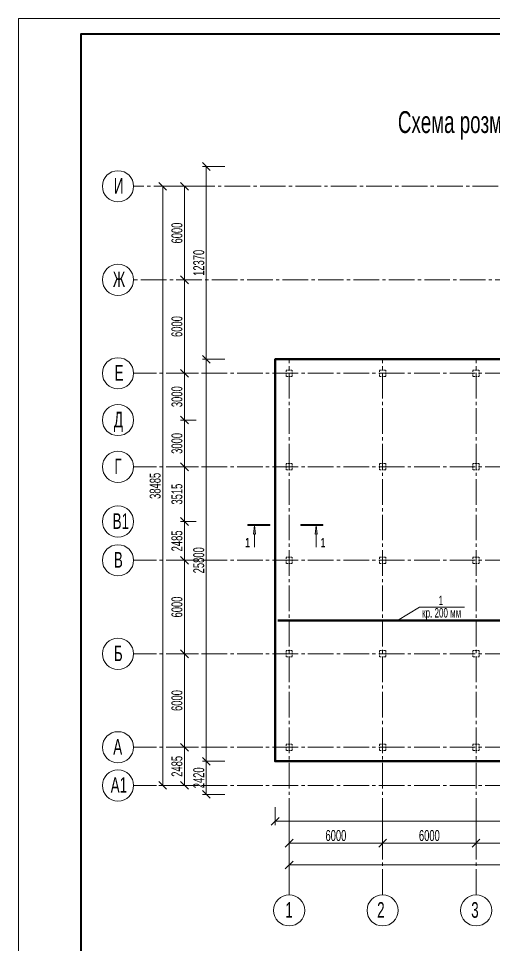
# Model space of a CAD drawing. Extents: x -483223 to 550073, y -164053 to -64662.
# Drawn here: x -483223 to -467976, y -102734 to -73022 of the extents above; entities that cross this region are included whole.
import ezdxf

# ---------------------------------------------------------------- set-up
doc = ezdxf.new("R2010")
doc.units = 0
doc.header["$MEASUREMENT"] = 0
for name, pattern in [('DASHDOT', [25.4, 12.7, -6.35, 0, -6.35]), ('HIDDEN2', [4.7625, 3.175, -1.5875]), ('K5LT_AXLED', [16.25, 11.75, -1.5, 1.5, -1.5]), ('K5LT_THIN', [0])]:
    doc.linetypes.add(name, pattern=pattern)
doc.layers.get('0').update_dxf_attribs({"color": 40, "linetype": 'CONTINUOUS'})
doc.layers.get('Defpoints').update_dxf_attribs({"linetype": 'CONTINUOUS'})
doc.layers.add('OPAL', color=4, linetype='CONTINUOUS')
doc.layers.add('ТЕКСТ', color=252, linetype='CONTINUOUS')
for name, color, linetype, lineweight in [('АРМАТУРА', 11, 'CONTINUOUS', 50), ('ОСН. ТОНКА', 250, 'CONTINUOUS', 15), ('ПУНКТИР МІN', 21, 'HIDDEN2', 15), ('РАМКА', 250, 'CONTINUOUS', 40), ('РОЗМІР МІЖ ОСЯМИ', 250, 'CONTINUOUS', 15), ('ШТРИХУВАННЯ', 250, 'CONTINUOUS', 9)]:
    doc.layers.add(name, color=color, linetype=linetype, lineweight=lineweight)
doc.layers.add('ВІСЬ', color=197, linetype='DASHDOT', lineweight=15, transparency=0.5)
doc.styles.add('РОЗМІР', font='ARIALN.TTF', dxfattribs={"width": 0.75})
doc.dimstyles.new('Копия РОЗМ. МІЖ ОСЯМИ$0', dxfattribs={"dimtxt": 350, "dimasz": 250, "dimexe": 125, "dimexo": 350, "dimgap": 62.5, "dimtad": 1, "dimlfac": 2, "dimzin": 9, "dimtxsty": 'РОЗМІР', "dimblk": 'OBLIQUE', "dimcen": 250, "dimadec": 0, "dimazin": 0, "dimtfac": 1, "dimtix": 1, "dimtmove": 2, "dimatfit": 3, "dimfxl": 125, "dimlwd": -1, "dimlwe": -1, "dimarcsym": 0})

# ---------------------------------------------------------------- blocks, each defined once
blk = doc.blocks.new('_OBLIQUE')
at = {"color": 0, "linetype": 'ByBlock'}
blk.add_line((-0.5, -0.5), (0.5, 0.5), dxfattribs=at)
blk = doc.blocks.new('*D115')
at = {"layer": 'Defpoints', "color": 0, "transparency": 16777216}
for p in [(-474535, -98303), (-471535, -98303), (-471535, -99481)]:
    blk.add_point(p, dxfattribs=at)
at = {"layer": 'РОЗМІР МІЖ ОСЯМИ', "color": 0, "transparency": 16777216}
for p, q in [((-474535, -98653), (-474535, -99606)), ((-471535, -98653), (-471535, -99606)), ((-474535, -99481), (-471535, -99481))]:
    blk.add_line(p, q, dxfattribs=at)
at = {"layer": 'РОЗМІР МІЖ ОСЯМИ', "color": 0, "transparency": 16777216, "xscale": 250, "yscale": 250, "zscale": 250, "rotation": 180}
blk.add_blockref('_OBLIQUE', (-474535, -99481), dxfattribs=at)
at = {"layer": 'РОЗМІР МІЖ ОСЯМИ', "color": 0, "transparency": 16777216, "xscale": 250, "yscale": 250, "zscale": 250}
blk.add_blockref('_OBLIQUE', (-471535, -99481), dxfattribs=at)
at = {"layer": 'РОЗМІР МІЖ ОСЯМИ', "color": 0, "transparency": 16777216, "insert": (-473035, -99240), "char_height": 350, "attachment_point": 5, "style": 'РОЗМІР'}
blk.add_mtext('6000', dxfattribs=at)
blk = doc.blocks.new('*D116')
at = {"layer": 'Defpoints', "color": 0, "transparency": 16777216}
for p in [(-471535, -98303), (-468535, -98303), (-468535, -99481)]:
    blk.add_point(p, dxfattribs=at)
at = {"layer": 'РОЗМІР МІЖ ОСЯМИ', "color": 0, "transparency": 16777216}
for p, q in [((-471535, -98653), (-471535, -99606)), ((-468535, -98653), (-468535, -99606)), ((-471535, -99481), (-468535, -99481))]:
    blk.add_line(p, q, dxfattribs=at)
at = {"layer": 'РОЗМІР МІЖ ОСЯМИ', "color": 0, "transparency": 16777216, "xscale": 250, "yscale": 250, "zscale": 250, "rotation": 180}
blk.add_blockref('_OBLIQUE', (-471535, -99481), dxfattribs=at)
at = {"layer": 'РОЗМІР МІЖ ОСЯМИ', "color": 0, "transparency": 16777216, "xscale": 250, "yscale": 250, "zscale": 250}
blk.add_blockref('_OBLIQUE', (-468535, -99481), dxfattribs=at)
at = {"layer": 'РОЗМІР МІЖ ОСЯМИ', "color": 0, "transparency": 16777216, "insert": (-470035, -99240), "char_height": 350, "attachment_point": 5, "style": 'РОЗМІР'}
blk.add_mtext('6000', dxfattribs=at)
blk = doc.blocks.new('*D117')
at = {"layer": 'Defpoints', "color": 0, "transparency": 16777216}
for p in [(-468535, -98303), (-465535, -98303), (-465535, -99481)]:
    blk.add_point(p, dxfattribs=at)
at = {"layer": 'РОЗМІР МІЖ ОСЯМИ', "color": 0, "transparency": 16777216}
for p, q in [((-468535, -98653), (-468535, -99606)), ((-465535, -98653), (-465535, -99606)), ((-468535, -99481), (-465535, -99481))]:
    blk.add_line(p, q, dxfattribs=at)
at = {"layer": 'РОЗМІР МІЖ ОСЯМИ', "color": 0, "transparency": 16777216, "xscale": 250, "yscale": 250, "zscale": 250, "rotation": 180}
blk.add_blockref('_OBLIQUE', (-468535, -99481), dxfattribs=at)
at = {"layer": 'РОЗМІР МІЖ ОСЯМИ', "color": 0, "transparency": 16777216, "xscale": 250, "yscale": 250, "zscale": 250}
blk.add_blockref('_OBLIQUE', (-465535, -99481), dxfattribs=at)
at = {"layer": 'РОЗМІР МІЖ ОСЯМИ', "color": 0, "transparency": 16777216, "insert": (-467035, -99240), "char_height": 350, "attachment_point": 5, "style": 'РОЗМІР'}
blk.add_mtext('6000', dxfattribs=at)
blk = doc.blocks.new('*D129')
at = {"layer": 'Defpoints', "color": 0, "transparency": 16777216}
for p in [(-474535, -98503), (-442298, -98503), (-442298, -100181)]:
    blk.add_point(p, dxfattribs=at)
at = {"layer": 'РОЗМІР МІЖ ОСЯМИ', "color": 0, "transparency": 16777216}
for p, q in [((-474535, -98853), (-474535, -100306)), ((-442298, -98853), (-442298, -100306)), ((-474535, -100181), (-442298, -100181))]:
    blk.add_line(p, q, dxfattribs=at)
at = {"layer": 'РОЗМІР МІЖ ОСЯМИ', "color": 0, "transparency": 16777216, "xscale": 250, "yscale": 250, "zscale": 250, "rotation": 180}
blk.add_blockref('_OBLIQUE', (-474535, -100181), dxfattribs=at)
at = {"layer": 'РОЗМІР МІЖ ОСЯМИ', "color": 0, "transparency": 16777216, "xscale": 250, "yscale": 250, "zscale": 250}
blk.add_blockref('_OBLIQUE', (-442298, -100181), dxfattribs=at)
at = {"layer": 'РОЗМІР МІЖ ОСЯМИ', "color": 0, "transparency": 16777216, "insert": (-458416, -99940), "char_height": 350, "attachment_point": 5, "style": 'РОЗМІР'}
blk.add_mtext('64485', dxfattribs=at)
blk = doc.blocks.new('*D130')
at = {"layer": 'Defpoints', "color": 0, "transparency": 16777216}
for p in [(-477895, -93406), (-477168, -93406), (-477168, -96406)]:
    blk.add_point(p, dxfattribs=at)
at = {"layer": 'РОЗМІР МІЖ ОСЯМИ', "color": 0, "transparency": 16777216}
for p, q in [((-477518, -93406), (-478020, -93406)), ((-477895, -96406), (-477895, -93406)), ((-477518, -96406), (-478020, -96406))]:
    blk.add_line(p, q, dxfattribs=at)
at = {"layer": 'РОЗМІР МІЖ ОСЯМИ', "color": 0, "transparency": 16777216, "xscale": 250, "yscale": 250, "zscale": 250}
for p, rotation in [((-477895, -93406), 90), ((-477895, -96406), 270)]:
    blk.add_blockref('_OBLIQUE', p, dxfattribs=dict(at, rotation=rotation))
at = {"layer": 'РОЗМІР МІЖ ОСЯМИ', "color": 0, "transparency": 16777216, "insert": (-478136, -94906), "char_height": 350, "attachment_point": 5, "rotation": 90, "style": 'РОЗМІР'}
blk.add_mtext('6000', dxfattribs=at)
blk = doc.blocks.new('*D131')
at = {"layer": 'Defpoints', "color": 0, "transparency": 16777216}
for p in [(-477168, -96406), (-477895, -97630), (-477168, -97630)]:
    blk.add_point(p, dxfattribs=at)
at = {"layer": 'РОЗМІР МІЖ ОСЯМИ', "color": 0, "transparency": 16777216}
for p, q in [((-477518, -96406), (-478020, -96406)), ((-477895, -96406), (-477895, -97630)), ((-477518, -97630), (-478020, -97630))]:
    blk.add_line(p, q, dxfattribs=at)
at = {"layer": 'РОЗМІР МІЖ ОСЯМИ', "color": 0, "transparency": 16777216, "xscale": 250, "yscale": 250, "zscale": 250}
for p, rotation in [((-477895, -96406), 90), ((-477895, -97630), 270)]:
    blk.add_blockref('_OBLIQUE', p, dxfattribs=dict(at, rotation=rotation))
at = {"layer": 'РОЗМІР МІЖ ОСЯМИ', "color": 0, "transparency": 16777216, "insert": (-478136, -97018), "char_height": 350, "attachment_point": 5, "rotation": 90, "style": 'РОЗМІР'}
blk.add_mtext('2485', dxfattribs=at)
blk = doc.blocks.new('*D132')
at = {"layer": 'Defpoints', "color": 0, "transparency": 16777216}
for p in [(-477895, -87406), (-477168, -87406), (-477168, -89163)]:
    blk.add_point(p, dxfattribs=at)
at = {"layer": 'РОЗМІР МІЖ ОСЯМИ', "color": 0, "transparency": 16777216}
for p, q in [((-477518, -87406), (-478020, -87406)), ((-477895, -89163), (-477895, -87406)), ((-477518, -89163), (-478020, -89163))]:
    blk.add_line(p, q, dxfattribs=at)
at = {"layer": 'РОЗМІР МІЖ ОСЯМИ', "color": 0, "transparency": 16777216, "xscale": 250, "yscale": 250, "zscale": 250}
for p, rotation in [((-477895, -87406), 90), ((-477895, -89163), 270)]:
    blk.add_blockref('_OBLIQUE', p, dxfattribs=dict(at, rotation=rotation))
at = {"layer": 'РОЗМІР МІЖ ОСЯМИ', "color": 0, "transparency": 16777216, "insert": (-478136, -88284), "char_height": 350, "attachment_point": 5, "rotation": 90, "style": 'РОЗМІР'}
blk.add_mtext('3515', dxfattribs=at)
blk = doc.blocks.new('*D133')
at = {"layer": 'Defpoints', "color": 0, "transparency": 16777216}
for p in [(-477895, -85906), (-477168, -85906), (-477168, -87406)]:
    blk.add_point(p, dxfattribs=at)
at = {"layer": 'РОЗМІР МІЖ ОСЯМИ', "color": 0, "transparency": 16777216}
for p, q in [((-477518, -85906), (-478020, -85906)), ((-477895, -87406), (-477895, -85906)), ((-477518, -87406), (-478020, -87406))]:
    blk.add_line(p, q, dxfattribs=at)
at = {"layer": 'РОЗМІР МІЖ ОСЯМИ', "color": 0, "transparency": 16777216, "xscale": 250, "yscale": 250, "zscale": 250}
for p, rotation in [((-477895, -85906), 90), ((-477895, -87406), 270)]:
    blk.add_blockref('_OBLIQUE', p, dxfattribs=dict(at, rotation=rotation))
at = {"layer": 'РОЗМІР МІЖ ОСЯМИ', "color": 0, "transparency": 16777216, "insert": (-478136, -86656), "char_height": 350, "attachment_point": 5, "rotation": 90, "style": 'РОЗМІР'}
blk.add_mtext('3000', dxfattribs=at)
blk = doc.blocks.new('*D134')
at = {"layer": 'Defpoints', "color": 0, "transparency": 16777216}
for p in [(-477895, -84406), (-477168, -84406), (-477168, -85906)]:
    blk.add_point(p, dxfattribs=at)
at = {"layer": 'РОЗМІР МІЖ ОСЯМИ', "color": 0, "transparency": 16777216}
for p, q in [((-477518, -84406), (-478020, -84406)), ((-477895, -85906), (-477895, -84406)), ((-477518, -85906), (-478020, -85906))]:
    blk.add_line(p, q, dxfattribs=at)
at = {"layer": 'РОЗМІР МІЖ ОСЯМИ', "color": 0, "transparency": 16777216, "xscale": 250, "yscale": 250, "zscale": 250}
for p, rotation in [((-477895, -84406), 90), ((-477895, -85906), 270)]:
    blk.add_blockref('_OBLIQUE', p, dxfattribs=dict(at, rotation=rotation))
at = {"layer": 'РОЗМІР МІЖ ОСЯМИ', "color": 0, "transparency": 16777216, "insert": (-478136, -85156), "char_height": 350, "attachment_point": 5, "rotation": 90, "style": 'РОЗМІР'}
blk.add_mtext('3000', dxfattribs=at)
blk = doc.blocks.new('*D135')
at = {"layer": 'Defpoints', "color": 0, "transparency": 16777216}
for p in [(-477895, -81406), (-477168, -81406), (-477168, -84406)]:
    blk.add_point(p, dxfattribs=at)
at = {"layer": 'РОЗМІР МІЖ ОСЯМИ', "color": 0, "transparency": 16777216}
for p, q in [((-477518, -81406), (-478020, -81406)), ((-477895, -84406), (-477895, -81406)), ((-477518, -84406), (-478020, -84406))]:
    blk.add_line(p, q, dxfattribs=at)
at = {"layer": 'РОЗМІР МІЖ ОСЯМИ', "color": 0, "transparency": 16777216, "xscale": 250, "yscale": 250, "zscale": 250}
for p, rotation in [((-477895, -81406), 90), ((-477895, -84406), 270)]:
    blk.add_blockref('_OBLIQUE', p, dxfattribs=dict(at, rotation=rotation))
at = {"layer": 'РОЗМІР МІЖ ОСЯМИ', "color": 0, "transparency": 16777216, "insert": (-478136, -82906), "char_height": 350, "attachment_point": 5, "rotation": 90, "style": 'РОЗМІР'}
blk.add_mtext('6000', dxfattribs=at)
blk = doc.blocks.new('*D136')
at = {"layer": 'Defpoints', "color": 0, "transparency": 16777216}
for p in [(-477895, -78406), (-477168, -78406), (-477168, -81406)]:
    blk.add_point(p, dxfattribs=at)
at = {"layer": 'РОЗМІР МІЖ ОСЯМИ', "color": 0, "transparency": 16777216}
for p, q in [((-477518, -78406), (-478020, -78406)), ((-477895, -81406), (-477895, -78406)), ((-477518, -81406), (-478020, -81406))]:
    blk.add_line(p, q, dxfattribs=at)
at = {"layer": 'РОЗМІР МІЖ ОСЯМИ', "color": 0, "transparency": 16777216, "xscale": 250, "yscale": 250, "zscale": 250}
for p, rotation in [((-477895, -78406), 90), ((-477895, -81406), 270)]:
    blk.add_blockref('_OBLIQUE', p, dxfattribs=dict(at, rotation=rotation))
at = {"layer": 'РОЗМІР МІЖ ОСЯМИ', "color": 0, "transparency": 16777216, "insert": (-478136, -79906), "char_height": 350, "attachment_point": 5, "rotation": 90, "style": 'РОЗМІР'}
blk.add_mtext('6000', dxfattribs=at)
blk = doc.blocks.new('*D137')
at = {"layer": 'Defpoints', "color": 0, "transparency": 16777216}
for p in [(-477895, -90406), (-477168, -90406), (-477168, -93406)]:
    blk.add_point(p, dxfattribs=at)
at = {"layer": 'РОЗМІР МІЖ ОСЯМИ', "color": 0, "transparency": 16777216}
for p, q in [((-477518, -90406), (-478020, -90406)), ((-477895, -93406), (-477895, -90406)), ((-477518, -93406), (-478020, -93406))]:
    blk.add_line(p, q, dxfattribs=at)
at = {"layer": 'РОЗМІР МІЖ ОСЯМИ', "color": 0, "transparency": 16777216, "xscale": 250, "yscale": 250, "zscale": 250}
for p, rotation in [((-477895, -90406), 90), ((-477895, -93406), 270)]:
    blk.add_blockref('_OBLIQUE', p, dxfattribs=dict(at, rotation=rotation))
at = {"layer": 'РОЗМІР МІЖ ОСЯМИ', "color": 0, "transparency": 16777216, "insert": (-478136, -91906), "char_height": 350, "attachment_point": 5, "rotation": 90, "style": 'РОЗМІР'}
blk.add_mtext('6000', dxfattribs=at)
blk = doc.blocks.new('*D138')
at = {"layer": 'Defpoints', "color": 0, "transparency": 16777216}
for p in [(-477168, -89163), (-477895, -90406), (-477168, -90406)]:
    blk.add_point(p, dxfattribs=at)
at = {"layer": 'РОЗМІР МІЖ ОСЯМИ', "color": 0, "transparency": 16777216}
for p, q in [((-477518, -89163), (-478020, -89163)), ((-477895, -89163), (-477895, -90406)), ((-477518, -90406), (-478020, -90406))]:
    blk.add_line(p, q, dxfattribs=at)
at = {"layer": 'РОЗМІР МІЖ ОСЯМИ', "color": 0, "transparency": 16777216, "xscale": 250, "yscale": 250, "zscale": 250}
for p, rotation in [((-477895, -89163), 90), ((-477895, -90406), 270)]:
    blk.add_blockref('_OBLIQUE', p, dxfattribs=dict(at, rotation=rotation))
at = {"layer": 'РОЗМІР МІЖ ОСЯМИ', "color": 0, "transparency": 16777216, "insert": (-478136, -89784), "char_height": 350, "attachment_point": 5, "rotation": 90, "style": 'РОЗМІР'}
blk.add_mtext('2485', dxfattribs=at)
blk = doc.blocks.new('*D139')
at = {"layer": 'Defpoints', "color": 0, "transparency": 16777216}
for p in [(-478595, -78406), (-477168, -78406), (-477168, -97630)]:
    blk.add_point(p, dxfattribs=at)
at = {"layer": 'РОЗМІР МІЖ ОСЯМИ', "color": 0, "transparency": 16777216}
for p, q in [((-477518, -78406), (-478720, -78406)), ((-478595, -97630), (-478595, -78406)), ((-477518, -97630), (-478720, -97630))]:
    blk.add_line(p, q, dxfattribs=at)
at = {"layer": 'РОЗМІР МІЖ ОСЯМИ', "color": 0, "transparency": 16777216, "xscale": 250, "yscale": 250, "zscale": 250}
for p, rotation in [((-478595, -78406), 90), ((-478595, -97630), 270)]:
    blk.add_blockref('_OBLIQUE', p, dxfattribs=dict(at, rotation=rotation))
at = {"layer": 'РОЗМІР МІЖ ОСЯМИ', "color": 0, "transparency": 16777216, "insert": (-478836, -88018), "char_height": 350, "attachment_point": 5, "rotation": 90, "style": 'РОЗМІР'}
blk.add_mtext('38485', dxfattribs=at)
blk = doc.blocks.new('*D140')
at = {"layer": 'Defpoints', "color": 0, "transparency": 16777216}
for p in [(-474985, -97981), (-452085, -97981), (-474985, -98781)]:
    blk.add_point(p, dxfattribs=at)
at = {"layer": 'ОСН. ТОНКА', "color": 0, "transparency": 16777216}
for p, q in [((-474985, -98331), (-474985, -98906)), ((-452085, -98331), (-452085, -98906)), ((-452085, -98781), (-474985, -98781))]:
    blk.add_line(p, q, dxfattribs=at)
at = {"layer": 'ОСН. ТОНКА', "color": 0, "transparency": 16777216, "xscale": 250, "yscale": 250, "zscale": 250, "rotation": 180}
blk.add_blockref('_OBLIQUE', (-474985, -98781), dxfattribs=at)
at = {"layer": 'ОСН. ТОНКА', "color": 0, "transparency": 16777216, "xscale": 250, "yscale": 250, "zscale": 250}
blk.add_blockref('_OBLIQUE', (-452085, -98781), dxfattribs=at)
at = {"layer": 'ОСН. ТОНКА', "color": 0, "transparency": 16777216, "insert": (-463535, -98540), "char_height": 350, "attachment_point": 5, "style": 'РОЗМІР'}
blk.add_mtext('45800', dxfattribs=at)
blk = doc.blocks.new('*D141')
at = {"layer": 'Defpoints', "color": 0, "transparency": 16777216}
for p in [(-474985, -97981), (-452085, -97981), (-452085, -98781)]:
    blk.add_point(p, dxfattribs=at)
at = {"layer": 'ОСН. ТОНКА', "color": 0, "transparency": 16777216}
for p, q in [((-474985, -98331), (-474985, -98906)), ((-452085, -98331), (-452085, -98906)), ((-474985, -98781), (-452085, -98781))]:
    blk.add_line(p, q, dxfattribs=at)
at = {"layer": 'ОСН. ТОНКА', "color": 0, "transparency": 16777216, "xscale": 250, "yscale": 250, "zscale": 250, "rotation": 180}
blk.add_blockref('_OBLIQUE', (-474985, -98781), dxfattribs=at)
at = {"layer": 'ОСН. ТОНКА', "color": 0, "transparency": 16777216, "xscale": 250, "yscale": 250, "zscale": 250}
blk.add_blockref('_OBLIQUE', (-452085, -98781), dxfattribs=at)
at = {"layer": 'ОСН. ТОНКА', "color": 0, "transparency": 16777216, "insert": (-463535, -98540), "char_height": 350, "attachment_point": 5, "style": 'РОЗМІР'}
blk.add_mtext('45800', dxfattribs=at)
blk = doc.blocks.new('*D144')
at = {"layer": 'Defpoints', "color": 0, "transparency": 16777216}
for p in [(-477195, -83956), (-476252, -83956), (-476252, -96856)]:
    blk.add_point(p, dxfattribs=at)
at = {"layer": 'ОСН. ТОНКА', "color": 0, "transparency": 16777216}
for p, q in [((-476602, -83956), (-477320, -83956)), ((-477195, -96856), (-477195, -83956)), ((-476602, -96856), (-477320, -96856))]:
    blk.add_line(p, q, dxfattribs=at)
at = {"layer": 'ОСН. ТОНКА', "color": 0, "transparency": 16777216, "xscale": 250, "yscale": 250, "zscale": 250}
for p, rotation in [((-477195, -83956), 90), ((-477195, -96856), 270)]:
    blk.add_blockref('_OBLIQUE', p, dxfattribs=dict(at, rotation=rotation))
at = {"layer": 'ОСН. ТОНКА', "color": 0, "transparency": 16777216, "insert": (-477436, -90406), "char_height": 350, "attachment_point": 5, "rotation": 90, "style": 'РОЗМІР'}
blk.add_mtext('25800', dxfattribs=at)
blk = doc.blocks.new('*D145')
at = {"layer": 'Defpoints', "color": 0, "transparency": 16777216}
for p in [(-477195, -77769), (-476252, -77769), (-476252, -83956)]:
    blk.add_point(p, dxfattribs=at)
at = {"layer": 'ОСН. ТОНКА', "color": 0, "transparency": 16777216}
for p, q in [((-476602, -77769), (-477320, -77769)), ((-477195, -83956), (-477195, -77769)), ((-476602, -83956), (-477320, -83956))]:
    blk.add_line(p, q, dxfattribs=at)
at = {"layer": 'ОСН. ТОНКА', "color": 0, "transparency": 16777216, "xscale": 250, "yscale": 250, "zscale": 250}
for p, rotation in [((-477195, -77769), 90), ((-477195, -83956), 270)]:
    blk.add_blockref('_OBLIQUE', p, dxfattribs=dict(at, rotation=rotation))
at = {"layer": 'ОСН. ТОНКА', "color": 0, "transparency": 16777216, "insert": (-477436, -80862), "char_height": 350, "attachment_point": 5, "rotation": 90, "style": 'РОЗМІР'}
blk.add_mtext('12370', dxfattribs=at)
blk = doc.blocks.new('*D146')
at = {"layer": 'Defpoints', "color": 0, "transparency": 16777216}
for p in [(-476252, -96856), (-477195, -97917), (-476252, -97917)]:
    blk.add_point(p, dxfattribs=at)
at = {"layer": 'ОСН. ТОНКА', "color": 0, "transparency": 16777216}
for p, q in [((-476602, -96856), (-477320, -96856)), ((-477195, -96856), (-477195, -97917)), ((-476602, -97917), (-477320, -97917))]:
    blk.add_line(p, q, dxfattribs=at)
at = {"layer": 'ОСН. ТОНКА', "color": 0, "transparency": 16777216, "xscale": 250, "yscale": 250, "zscale": 250}
for p, rotation in [((-477195, -96856), 90), ((-477195, -97917), 270)]:
    blk.add_blockref('_OBLIQUE', p, dxfattribs=dict(at, rotation=rotation))
at = {"layer": 'ОСН. ТОНКА', "color": 0, "transparency": 16777216, "insert": (-477436, -97386), "char_height": 350, "attachment_point": 5, "rotation": 90, "style": 'РОЗМІР'}
blk.add_mtext('2420', dxfattribs=at)
blk = doc.blocks.new('Розріз')
at = {"layer": 'ШТРИХУВАННЯ', "ltscale": 50}
h = blk.add_hatch(color=256, dxfattribs=at)
edge = h.paths.add_edge_path()
edge.add_line((741600, 266399), (741565, 266119))
edge.add_ellipse((741600, 266076), major_axis=(0, -55.1), ratio=1, start_angle=140.5871, end_angle=219.4129, ccw=False)
edge.add_line((741635, 266119), (741600, 266399))
h.paths.add_polyline_path([(742090, 266399), (742090, 266434), (741390, 266434), (741390, 266399)])
at = {"layer": 'ОСН. ТОНКА', "linetype": 'ByBlock', "lineweight": -2}
for p, q in [((741390, 266434), (742090, 266434)), ((741390, 266399), (741390, 266434)), ((742090, 266399), (741390, 266399)), ((741565, 266119), (741600, 266399)), ((741635, 266119), (741600, 266399)), ((742090, 266434), (742090, 266399)), ((741600, 266131), (741600, 265699))]:
    blk.add_line(p, q, dxfattribs=at)
blk.add_ellipse((741600, 266076), major_axis=(0, -55.1), ratio=1, start_param=2.453707, end_param=3.829478, dxfattribs=at)

msp = doc.modelspace()

# ---------------------------------------------------------------- linework, layer by layer
at = {"layer": 'OPAL', "color": 7, "lineweight": 50}
msp.add_lwpolyline([(-452084.689, -96855.5963), (-474984.689, -96855.5963), (-474984.689, -83955.5947), (-458984.689, -83955.5947)], dxfattribs=at)
at = {"layer": 'АРМАТУРА', "color": 7}
msp.add_line((-474902.8311, -92341.4196), (-441959.4193, -92341.4196), dxfattribs=at)
at = {"layer": 'ВІСЬ', "color": 7, "linetype": 'K5LT_AXLED', "ltscale": 70}
for p, q in [((-451898.2893, -78405.5947), (-479529.9195, -78405.5947)), ((-448898.2901, -81405.5947), (-479529.9195, -81405.5947)), ((-474534.689, -101139.7989), (-474534.689, -83955.5947)), ((-471534.689, -101139.7989), (-471534.689, -83955.5947)), ((-468534.689, -101139.7989), (-468534.689, -83955.5947)), ((-443534.689, -84405.5947), (-479529.9195, -84405.5947)), ((-443534.689, -87405.5947), (-479529.9195, -87405.5947)), ((-443534.689, -90405.5947), (-479529.9195, -90405.5947)), ((-443534.689, -93405.5947), (-479529.9195, -93405.5947)), ((-443534.689, -96405.5947), (-479529.9195, -96405.5947)), ((-443534.689, -97630.4853), (-479529.9195, -97630.4853))]:
    msp.add_line(p, q, dxfattribs=at)
at = {"layer": 'ОСН. ТОНКА', "color": 7}
for q in [(-471060.6139, -92341.4196), (-468902.6405, -91907.5295)]:
    msp.add_line((-470353.6916, -91907.5295), q, dxfattribs=at)
at = {"layer": 'ОСН. ТОНКА', "color": 7, "ltscale": 40}
msp.add_lwpolyline([(-483223.0897, -73022.1397), (-483223.0897, -132422.1397), (-399123.0897, -132422.1397), (-399123.0897, -73022.1397), (-483223.0897, -73022.1397)], dxfattribs=at)
at = {"layer": 'ОСН. ТОНКА', "color": 7, "linetype": 'K5LT_THIN'}
for centre in [(-480029.9195, -78405.5947), (-480029.9195, -81405.5947), (-480029.9195, -84405.5947), (-480029.9195, -85905.5947), (-480029.9195, -87405.5947), (-480029.9195, -89162.9541), (-480029.9195, -90405.5947), (-480029.9195, -93405.5947), (-480029.9195, -96405.5947), (-480029.9195, -97630.4853), (-474534.689, -101639.7989), (-471534.689, -101639.7989), (-468534.689, -101639.7989)]:
    msp.add_arc(centre, 500, 0, 359.99999427, dxfattribs=at)
at = {"layer": 'ПУНКТИР МІN', "color": 7, "ltscale": 15}
for points in [[(-474634.6892, -84305.5937), (-474434.6887, -84305.5937), (-474434.6887, -84505.5942), (-474634.6892, -84505.5942), (-474634.6892, -84305.5937)], [(-471634.6892, -84305.5937), (-471434.6887, -84305.5937), (-471434.6887, -84505.5942), (-471634.6892, -84505.5942), (-471634.6892, -84305.5937)], [(-468634.6885, -84305.5937), (-468434.6897, -84305.5937), (-468434.6897, -84505.5942), (-468634.6885, -84505.5942), (-468634.6885, -84305.5937)], [(-474634.6892, -87305.5927), (-474434.6887, -87305.5927), (-474434.6887, -87505.5932), (-474634.6892, -87505.5932), (-474634.6892, -87305.5927)], [(-471634.6892, -87305.5927), (-471434.6887, -87305.5927), (-471434.6887, -87505.5932), (-471634.6892, -87505.5932), (-471634.6892, -87305.5927)], [(-468634.6885, -87305.5927), (-468434.6897, -87305.5927), (-468434.6897, -87505.5932), (-468634.6885, -87505.5932), (-468634.6885, -87305.5927)], [(-474634.6892, -90305.5937), (-474434.6887, -90305.5937), (-474434.6887, -90505.5942), (-474634.6892, -90505.5942), (-474634.6892, -90305.5937)], [(-471634.6892, -90305.5937), (-471434.6887, -90305.5937), (-471434.6887, -90505.5942), (-471634.6892, -90505.5942), (-471634.6892, -90305.5937)], [(-468634.6885, -90305.5937), (-468434.6897, -90305.5937), (-468434.6897, -90505.5942), (-468634.6885, -90505.5942), (-468634.6885, -90305.5937)], [(-474634.6892, -93305.5944), (-474434.6887, -93305.5944), (-474434.6887, -93505.5932), (-474634.6892, -93505.5932), (-474634.6892, -93305.5944)], [(-471634.6892, -93305.5944), (-471434.6887, -93305.5944), (-471434.6887, -93505.5932), (-471634.6892, -93505.5932), (-471634.6892, -93305.5944)], [(-468634.6885, -93305.5944), (-468434.6897, -93305.5944), (-468434.6897, -93505.5932), (-468634.6885, -93505.5932), (-468634.6885, -93305.5944)], [(-474634.6892, -96305.5953), (-474434.6887, -96305.5953), (-474434.6887, -96505.5942), (-474634.6892, -96505.5942), (-474634.6892, -96305.5953)], [(-471634.6892, -96305.5953), (-471434.6887, -96305.5953), (-471434.6887, -96505.5942), (-471634.6892, -96505.5942), (-471634.6892, -96305.5953)], [(-468634.6885, -96305.5953), (-468434.6897, -96305.5953), (-468434.6897, -96505.5942), (-468634.6885, -96505.5942), (-468634.6885, -96305.5953)]]:
    msp.add_lwpolyline(points, dxfattribs=at)
at = {"layer": 'РАМКА', "color": 7, "ltscale": 40}
msp.add_lwpolyline([(-399623.0897, -131922.1397), (-399623.0897, -131922.1397), (-399623.0897, -73522.1397), (-481223.0897, -73522.1397), (-481223.0897, -131922.1397), (-399623.0897, -131922.1397)], dxfattribs=at)

# ---------------------------------------------------------------- block references
at = {"layer": 'ОСН. ТОНКА', "color": 7, "ltscale": 30}
msp.add_blockref('Розріз', (-1217249.563, -355687.8242), dxfattribs=at)
at = {"layer": 'ОСН. ТОНКА', "color": 7, "ltscale": 30, "xscale": -1}
msp.add_blockref('Розріз', (267930.9045, -355687.8242), dxfattribs=at)

# ---------------------------------------------------------------- texts
at = {"layer": 'ТЕКСТ', "color": 7, "style": 'РОЗМІР', "width": 0.75}
for s, p in [('И', (-480161.9259, -78641.2454)), ('Ж', (-480194.9989, -81641.6242)), ('Е', (-480142.0822, -84641.2454)), ('Д', (-480161.6735, -86141.2454)), ('Г', (-480142.0822, -87641.2454)), ('В1', (-480202.1703, -89398.6047)), ('В', (-480161.9259, -90641.2454)), ('Б', (-480161.9259, -93641.2454)), ('А', (-480181.7697, -96641.2454)), ('А1', (-480263.5783, -97866.136)), ('1', (-474657.9183, -101875.6001)), ('2', (-471710.8349, -101875.6001)), ('3', (-468690.9912, -101875.6001))]:
    msp.add_text(s, height=500, dxfattribs=at).set_placement(p)
at = {"layer": 'ТЕКСТ', "color": 7, "ltscale": 30, "style": 'РОЗМІР'}
for s, insert, char_height, width, attachment_point in [('Схема розміщення арматури у нижній зоні фундаментної плити ФПм1', (-461223.0973, -76906.8099), 700, 22648.048324, 8), ('{\\fArial Narrow|b1|i0|c0|p34;1}', (-475799.3293, -89989.1125), 300, 210, 9), ('{\\fArial Narrow|b1|i0|c0|p34;1}', (-473519.3293, -89989.1125), 300, 210, 7), ('1', (-469734.5146, -91842.0838), 300, 253.05266, 7), ('{\\fArial Narrow|b0|i0|c204|p34;кр. 200 мм}', (-470268.0796, -91942.0838), 300, 2279.46491, 1)]:
    msp.add_mtext(s, dxfattribs=dict(at, insert=insert, char_height=char_height, width=width, attachment_point=attachment_point))

# ---------------------------------------------------------------- dimensions: what is measured, and where the dimension line sits
at = {"layer": 'ОСН. ТОНКА', "color": 7}
for base, p1, p2, text, picture, middle in [((-477194.689, -77769.1949), (-476252.189, -83955.5947), (-476252.189, -77769.1949), '12370', '*D145', (-477435.8895, -80862.3948)), ((-477194.689, -97916.7978), (-476252.189, -96855.5963), (-476252.189, -97916.7978), '2420', '*D146', (-477435.8895, -97386.1971))]:
    dim = msp.add_linear_dim(base=base, p1=p1, p2=p2, angle=90, text=text, dimstyle='Копия РОЗМ. МІЖ ОСЯМИ$0', override={"dimtxsty": 'РОЗМІР'}, dxfattribs=at)
    dim.commit()
    dim.dimension.update_dxf_attribs({"geometry": picture, "text_midpoint": middle})
dim = msp.add_linear_dim(base=(-477194.689, -83955.5947), p1=(-476252.189, -96855.5963), p2=(-476252.189, -83955.5947), angle=90, dimstyle='Копия РОЗМ. МІЖ ОСЯМИ$0', override={"dimtxsty": 'РОЗМІР'}, dxfattribs=at)
dim.commit()
dim.dimension.update_dxf_attribs({"geometry": '*D144', "text_midpoint": (-477435.8895, -90405.5955)})
for base, p1, p2, picture in [((-474984.689, -98780.7042), (-452084.689, -97980.6486), (-474984.689, -97980.6486), '*D140'), ((-452084.689, -98780.7042), (-474984.689, -97980.6486), (-452084.689, -97980.6486), '*D141')]:
    dim = msp.add_linear_dim(base=base, p1=p1, p2=p2, dimstyle='Копия РОЗМ. МІЖ ОСЯМИ$0', override={"dimtxsty": 'РОЗМІР'}, dxfattribs=at)
    dim.commit()
    dim.dimension.update_dxf_attribs({"geometry": picture, "text_midpoint": (-463534.689, -98539.5037)})
at = {"layer": 'РОЗМІР МІЖ ОСЯМИ', "color": 7}
for base, p1, p2, text, picture, middle in [((-478594.689, -78405.5947), (-477167.9158, -97630.4853), (-477167.9158, -78405.5947), '38485', '*D139', (-478835.8895, -88018.04)), ((-477894.689, -87405.5947), (-477167.9158, -89162.9541), (-477167.9158, -87405.5947), '3515', '*D132', (-478135.8895, -88284.2744)), ((-477894.689, -90405.5947), (-477167.9158, -89162.9541), (-477167.9158, -90405.5947), '2485', '*D138', (-478135.8895, -89784.2744)), ((-477894.689, -97630.4853), (-477167.9158, -96405.5947), (-477167.9158, -97630.4853), '2485', '*D131', (-478135.8895, -97018.04))]:
    dim = msp.add_linear_dim(base=base, p1=p1, p2=p2, angle=90, text=text, dimstyle='Копия РОЗМ. МІЖ ОСЯМИ$0', override={"dimtxsty": 'РОЗМІР'}, dxfattribs=at)
    dim.commit()
    dim.dimension.update_dxf_attribs({"geometry": picture, "text_midpoint": middle})
for base, p1, p2, picture, middle in [((-477894.689, -78405.5947), (-477167.9158, -81405.5947), (-477167.9158, -78405.5947), '*D136', (-478135.8895, -79905.5947)), ((-477894.689, -81405.5947), (-477167.9158, -84405.5947), (-477167.9158, -81405.5947), '*D135', (-478135.8895, -82905.5947)), ((-477894.689, -84405.5947), (-477167.9158, -85905.5947), (-477167.9158, -84405.5947), '*D134', (-478135.8895, -85155.5947)), ((-477894.689, -85905.5947), (-477167.9158, -87405.5947), (-477167.9158, -85905.5947), '*D133', (-478135.8895, -86655.5947)), ((-477894.689, -90405.5947), (-477167.9158, -93405.5947), (-477167.9158, -90405.5947), '*D137', (-478135.8895, -91905.5947)), ((-477894.689, -93405.5947), (-477167.9158, -96405.5947), (-477167.9158, -93405.5947), '*D130', (-478135.8895, -94905.5947))]:
    dim = msp.add_linear_dim(base=base, p1=p1, p2=p2, angle=90, dimstyle='Копия РОЗМ. МІЖ ОСЯМИ$0', override={"dimtxsty": 'РОЗМІР'}, dxfattribs=at)
    dim.commit()
    dim.dimension.update_dxf_attribs({"geometry": picture, "text_midpoint": middle})
for base, p1, p2, picture, middle in [((-471534.689, -99480.7042), (-474534.689, -98303.4644), (-471534.689, -98303.4644), '*D115', (-473034.689, -99239.5037)), ((-468534.689, -99480.7042), (-471534.689, -98303.4644), (-468534.689, -98303.4644), '*D116', (-470034.689, -99239.5037)), ((-465534.689, -99480.7042), (-468534.689, -98303.4644), (-465534.689, -98303.4644), '*D117', (-467034.689, -99239.5037))]:
    dim = msp.add_linear_dim(base=base, p1=p1, p2=p2, dimstyle='Копия РОЗМ. МІЖ ОСЯМИ$0', override={"dimtxsty": 'РОЗМІР'}, dxfattribs=at)
    dim.commit()
    dim.dimension.update_dxf_attribs({"geometry": picture, "text_midpoint": middle})
dim = msp.add_linear_dim(base=(-442298.2015, -100180.7042), p1=(-474534.689, -98503.4644), p2=(-442298.2015, -98503.4644), text='64485', dimstyle='Копия РОЗМ. МІЖ ОСЯМИ$0', override={"dimtxsty": 'РОЗМІР'}, dxfattribs=at)
dim.commit()
dim.dimension.update_dxf_attribs({"geometry": '*D129', "text_midpoint": (-458416.4453, -99939.5037)})

doc.saveas('drawing.dxf')
